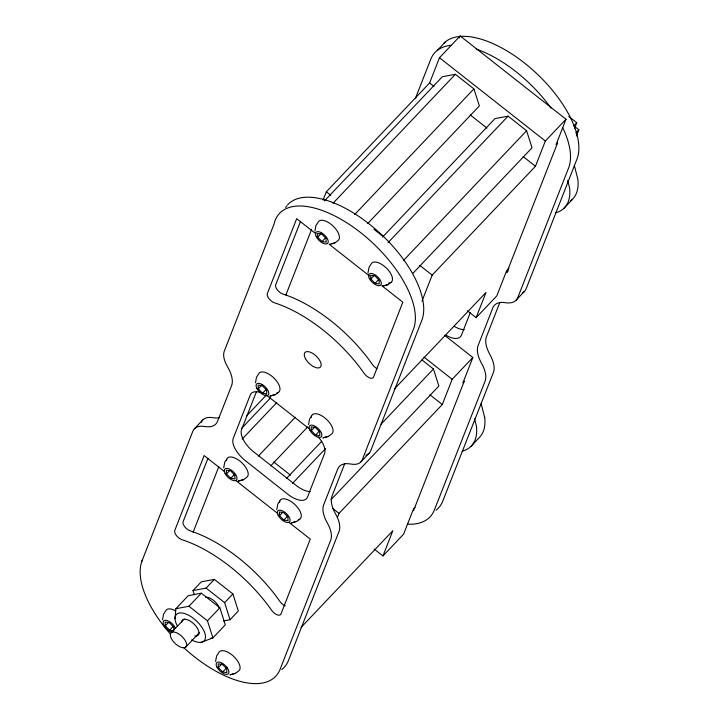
<?xml version="1.0" encoding="UTF-8"?>
<svg xmlns="http://www.w3.org/2000/svg" width="719" height="719" viewBox="0 0 719 719"><rect width="100%" height="100%" fill="white"/><g stroke="black" fill="none" stroke-linecap="round" stroke-linejoin="round"><path stroke-width="1.08" d="M175.032 618.726L175.867 608.723L188.261 595.665L201.347 593.193L219.87 607.78L225.308 624.82L212.914 637.879L201.329 642.265M162.53 619.697L163.546 614.143L165.577 611.042A13.661 6.525 43.5 0 1 175.292 610.683M223.708 467.808L224.723 462.263L226.755 459.162M215.601 661.48L216.617 655.935L218.648 652.834A13.661 6.525 43.5 0 1 233.387 656.114A13.661 6.525 43.5 0 1 238.519 671.079L235.517 673.281L230.107 674.799L235.517 673.281M255.488 382.76L256.503 377.205L258.534 374.105A13.661 6.525 43.5 0 1 274.298 378.383A13.661 6.525 43.5 0 1 277.022 392.871M276.779 509.6L277.795 504.055L279.826 500.954M314.931 231.078L315.938 225.523L317.978 222.432A13.661 6.525 43.5 0 1 332.708 225.703A13.661 6.525 43.5 0 1 337.849 240.676L334.838 242.878L331.216 243.903M308.559 424.543L309.565 418.997L311.606 415.897M368.002 272.852L369.009 267.297L371.049 264.206A13.661 6.525 43.5 0 1 387.298 268.987A13.661 6.525 43.5 0 1 388.709 283.052M470.343 312.414L461.445 335.153A20.554 9.814 43.5 0 1 445.987 335.225M499.903 302.277L486.457 336.753A34.251 16.357 43.5 0 0 489.756 354.278L490.106 354.925A34.251 16.357 43.5 0 1 493.396 372.46L442.733 501.17A88.931 42.475 43.5 0 1 436.127 510.148M141.724 561.647L192.8 431.319A31.681 15.126 43.5 0 1 204.124 426.421L205.31 426.592A34.251 16.357 43.5 0 0 217.551 421.298L231.581 385.681A34.251 16.357 43.5 0 0 228.282 368.155L227.015 365.845A28.625 13.67 43.5 0 1 224.265 351.196L273.948 224.427A89.255 42.628 43.5 0 1 357.604 230.269A89.255 42.628 43.5 0 1 413.452 329.194L362.349 459.603A29.569 14.119 43.5 0 1 351.753 464.168L349.928 463.899A34.251 16.357 43.5 0 0 337.651 469.192L323.685 504.837A34.251 16.357 43.5 0 0 326.992 522.362L327.603 523.486A32.481 15.512 43.5 0 1 330.731 540.104L280.095 669.308A89.075 42.547 43.5 0 1 183.705 647.63M300.542 221.335L275.665 284.832A6.848 3.271 43.5 0 0 277.363 289.91A6.848 3.271 43.5 0 0 282.909 294.026A102.754 49.072 43.5 0 1 372.487 364.551A6.848 3.271 43.5 0 0 376.909 368.577M207.98 458.228L183.093 521.733A6.848 3.271 43.5 0 0 184.801 526.802A6.848 3.271 43.5 0 0 190.337 530.928A102.754 49.072 43.5 0 1 279.916 601.452A6.848 3.271 43.5 0 0 285.317 605.937M285.874 295.024L311.615 229.334M323.056 200.143L326.327 191.802L429.611 82.955L439.498 57.718L460.151 35.95L566.006 119.264L556.111 144.501L557.647 142.883M193.114 532.249L218.855 466.559M256.548 391.415L241.575 429.629A20.554 9.814 43.5 0 0 253.609 451.775L296.039 485.361A20.554 9.814 43.5 0 0 310.213 491.589M415.528 98.054L430.699 59.407A88.994 42.502 43.5 0 1 451.181 45.297M459.36 37.972L460.151 35.95M344.805 463.458L332.034 496.047A34.251 16.357 43.5 0 0 335.333 513.573L335.944 514.687A32.481 15.512 43.5 0 1 339.071 531.314L288.445 660.518A89.075 42.547 43.5 0 1 281.767 669.578M421.954 301.18L432.173 275.116L535.457 166.269L545.344 141.032L566.006 119.264M337.373 517.545L339.009 513.375L442.293 404.527L452.179 379.299L472.832 357.523L444.612 335.306M467.305 310.725L476.122 317.672L486.008 292.435L394.291 389.096M374.132 548.992L382.957 555.931L392.844 530.703L301.126 627.363M472.832 357.523L462.946 382.76L464.474 381.151M413.506 510.697L464.106 381.591M557.405 143.36L506.805 272.456L508.324 270.856M574.454 128.647L576.773 122.733L568.828 116.478M576.413 136.017L578.849 129.797L574.445 126.319M437.305 50.411L445.654 41.621M324.521 200.88L442.302 76.762L455.388 74.291L473.911 88.877L479.357 105.918L367.733 223.555M332.987 203.288L455.388 74.291M317.699 237.189L317.573 233.432L321.752 234.043L326.058 238.42L326.174 242.177L322.004 241.566L317.699 237.189L321.456 233.235M322.004 241.566L325.761 237.612M354.593 214.622L473.911 88.877M194.409 428.776L202.758 419.977M382.598 237.063L494.987 118.617L508.072 116.154L526.596 130.732L532.033 147.781L412.715 273.526M387.981 242.707L508.072 116.154M258.256 388.871L258.13 385.105L262.309 385.726L266.614 390.102L266.74 393.859L262.561 393.248L258.256 388.871L262.013 384.908M370.77 278.963L370.644 275.197L374.824 275.817L379.12 280.194L379.246 283.951L375.066 283.34L370.77 278.963L374.527 275.009M262.561 393.248L266.318 389.285M246.258 416.256L266.3 395.135M375.066 283.34L378.823 279.376M241.368 428.596L270.614 397.769M403.431 260.539L526.596 130.732M242.132 439.111L276.77 402.604M226.485 473.929L226.359 470.163L230.538 470.774L234.834 475.151L234.96 478.917L230.781 478.297L226.485 473.929L229.487 470.756M230.781 478.297L234.538 474.342M258.346 456.125L295.293 417.191M573.708 125.951L576.773 122.733M575.847 132.961L578.849 129.797M270.712 465.876L307.66 426.933M311.327 430.663L311.201 426.897L315.38 427.508L319.685 431.885L319.802 435.651L315.632 435.031L311.327 430.663L315.084 426.7M315.632 435.031L319.389 431.076M286.351 478.566L321.761 441.25M292.507 483.402L325.608 448.521M194.373 594.811L193.016 590.551L201.275 581.842L214.361 579.379L232.884 593.957L238.322 611.006L230.062 619.706L223.519 620.946M173.782 630.797L169.603 630.186L165.307 625.809L168.309 622.636M564.056 208.168L572.315 199.46M508.962 268.25L506.67 270.668L496.784 295.904L476.122 317.672M175.867 608.723L188.953 606.261L201.347 593.193M193.016 590.551L206.101 588.088L214.361 579.379M169.603 630.186L173.36 626.222M279.556 515.712L279.43 511.955L283.601 512.566L287.906 516.943L288.031 520.7L283.852 520.089L279.556 515.712L282.558 512.548M171.302 632.612L184.262 618.942M283.852 520.089L287.609 516.134M381.079 424.156L433.431 368.991L421.963 359.967M230.062 619.706L224.625 602.666L232.884 593.957M210.739 638.292L212.914 637.879L207.476 620.839L219.87 607.78M360.839 461.975L369.189 453.177M185.655 647.181A10.246 4.898 43.5 0 0 178.249 633.619A10.246 4.898 43.5 0 0 171.526 638.894A10.246 4.898 43.5 0 0 185.655 647.181L199.388 632.711M516.107 300.183L524.457 291.393M331.091 499.615L438.869 386.04L433.431 368.991M218.378 667.591L218.252 663.835L222.423 664.446L226.728 668.823L226.853 672.589L222.674 671.968L218.378 667.591L222.126 663.637M222.674 671.968L227.186 667.223M470.882 446.427L479.142 437.718A75.531 36.076 43.5 0 0 484.705 417.595M415.034 507.317L413.497 508.926L403.611 534.163L382.957 555.931M387.909 284.652L382.499 286.162L387.909 284.652L390.92 282.441M275.395 394.56L269.993 396.07L275.395 394.56L278.406 392.349M243.624 479.609L238.214 481.128L243.624 479.609L246.626 477.407A13.661 6.525 43.5 0 0 240.416 461.499A13.661 6.525 43.5 0 0 226.467 460.69M328.466 436.343L323.065 437.862L328.466 436.343L331.477 434.141A13.661 6.525 43.5 0 0 325.258 418.233A13.661 6.525 43.5 0 0 311.309 417.424M296.695 521.401L291.285 522.92L296.695 521.401L299.697 519.199M329.437 244.397L334.838 242.878M439.498 57.718L545.344 141.032M429.611 82.955L434.015 86.424M470.181 114.887L486.943 128.081M523.108 156.544L535.457 166.269M326.327 191.802L330.74 195.271M373.961 229.289L382.778 236.236M419.824 265.392L432.173 275.116M316.009 233.882L296.686 218.675L267.315 293.631A6.848 3.271 43.5 0 0 269.023 298.709A6.848 3.271 43.5 0 0 274.559 302.825A102.754 49.072 43.5 0 1 364.138 373.35A6.848 3.271 43.5 0 0 369.539 377.834A6.848 3.271 43.5 0 0 373.476 377.205L402.829 302.223L381.843 285.704M329.176 244.253L369.566 276.042M423.949 357.082L452.179 379.299M429.944 394.812L442.293 404.527M309.826 429.297L269.949 397.895A20.554 9.814 43.5 0 0 265.697 394.983M273.732 461.993L290.494 475.187M332.834 508.513L339.009 513.375M224.319 471.466L204.124 455.576L174.753 530.523A6.848 3.271 43.5 0 0 176.461 535.601A6.848 3.271 43.5 0 0 181.997 539.717A102.754 49.072 43.5 0 1 271.575 610.242A6.848 3.271 43.5 0 0 276.968 614.736A6.848 3.271 43.5 0 0 280.913 614.107L310.266 539.124L289.281 522.605M235.733 480.454L277.885 513.627M206.101 588.088L224.625 602.666M188.953 606.261L207.476 620.839M574.319 165.379L577.869 179.328A75.531 36.076 43.5 0 1 570.697 200.853M567.695 180.523L569.61 188.036A75.531 36.076 43.5 0 1 555.311 212.968M481.146 403.647L484.705 417.586M474.531 418.791L476.445 426.295A75.531 36.076 43.5 0 1 462.146 451.235M173.755 629.853L173.656 627.031L169.36 622.663L165.181 622.043L165.307 625.809M205.607 597.3A10.246 4.898 43.5 0 1 219.358 608.13M170.484 634.113A89.075 42.547 43.5 0 1 142.47 559.724M259.469 392.268A20.554 9.814 43.5 0 0 250.23 395.046L233.226 438.428A20.554 9.814 43.5 0 0 245.26 460.564L287.69 494.151A20.554 9.814 43.5 0 0 307.498 497.072L324.548 453.554A20.554 9.814 43.5 0 0 318.229 436.882M285.605 207.458A89.255 42.628 43.5 0 1 286.845 205.76M287.51 204.969A89.255 42.628 43.5 0 1 375.201 228.921A89.255 42.628 43.5 0 1 421.801 320.395L370.689 450.804A29.569 14.119 43.5 0 1 365.908 455.109M201.14 422.52A31.681 15.126 43.5 0 1 212.465 417.622L213.66 417.802A34.251 16.357 43.5 0 0 219.178 417.775M464.195 329.67A20.554 9.814 43.5 0 1 454.336 326.435M443.983 43.077A88.994 42.502 43.5 0 1 531.557 68.889A88.994 42.502 43.5 0 1 576.935 159.169L526.2 288.643A34.251 16.357 43.5 0 1 522.758 292.723M476.131 49.063A88.994 42.502 43.5 0 1 550.97 108.075M562.689 127.614A88.994 42.502 43.5 0 1 568.594 167.967L517.851 297.441A34.251 16.357 43.5 0 1 505.61 302.735L505.026 302.645A34.251 16.357 43.5 0 0 492.776 307.939L478.108 345.551A34.251 16.357 43.5 0 0 481.406 363.077L481.757 363.715A34.251 16.357 43.5 0 1 485.055 381.259L434.393 509.96A88.931 42.475 43.5 0 1 407.296 524.151M171.94 632.361A8.035 3.838 43.5 0 1 163.573 624.685A8.035 3.838 43.5 0 1 167.024 620.479A8.035 3.838 43.5 0 1 175.382 628.154M279.538 502.473A13.661 6.525 43.5 0 1 294.565 504.226A13.661 6.525 43.5 0 1 298.313 519.72M177.287 625.782A19.125 9.131 43.5 0 1 184.352 613.496A19.125 9.131 43.5 0 1 205.041 633.843A19.125 9.131 43.5 0 1 191.676 639.937M181.565 622.555A10.929 5.222 43.5 0 1 194.409 624.407A10.929 5.222 43.5 0 1 194.822 636.009M256.818 388.377A8.035 3.838 43.5 0 0 267.89 395.306A8.035 3.838 43.5 0 0 262.588 384.764A8.035 3.838 43.5 0 0 256.818 388.377M309.889 430.169A8.035 3.838 43.5 0 0 320.962 437.098A8.035 3.838 43.5 0 0 315.659 426.556A8.035 3.838 43.5 0 0 309.889 430.169M316.261 236.695A8.035 3.838 43.5 0 0 327.334 243.633A8.035 3.838 43.5 0 0 322.031 233.082A8.035 3.838 43.5 0 0 316.261 236.695M369.332 278.469A8.035 3.838 43.5 0 0 380.405 285.407A8.035 3.838 43.5 0 0 375.102 274.856A8.035 3.838 43.5 0 0 369.332 278.469M305.512 358.727A10.614 5.069 43.5 0 0 320.153 367.319A10.614 5.069 43.5 0 0 312.477 353.263A10.614 5.069 43.5 0 0 305.512 358.727M216.931 667.106A8.035 3.838 43.5 0 0 228.013 674.036A8.035 3.838 43.5 0 0 222.71 663.493A8.035 3.838 43.5 0 0 216.931 667.106M225.047 473.435A8.035 3.838 43.5 0 0 236.12 480.364A8.035 3.838 43.5 0 0 230.817 469.822A8.035 3.838 43.5 0 0 225.047 473.435M278.109 515.217A8.035 3.838 43.5 0 0 289.191 522.156A8.035 3.838 43.5 0 0 283.888 511.613A8.035 3.838 43.5 0 0 278.109 515.217"/></g></svg>
